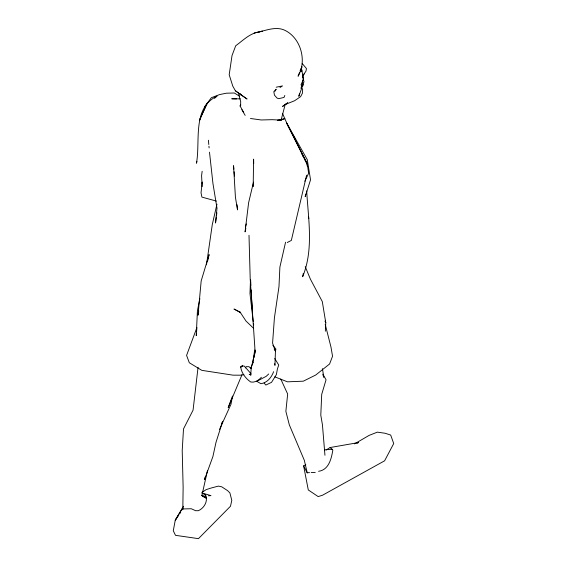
<?xml version="1.0" encoding="UTF-8"?>
<svg xmlns="http://www.w3.org/2000/svg" width="567" height="567" viewBox="0 0 567 567"><rect width="100%" height="100%" fill="white"/><g stroke="black" fill="none" stroke-linecap="round" stroke-linejoin="round"><path stroke-width="0.85" d="M202.093 493.318L205.233 494.615C208.621 500.668 204.233 508.209 198.33 510.704L195.608 510.711L191.299 508.748L182.836 508.939L182.801 507.713L175.246 520.237L173.282 530.769L175.501 535.326L198.457 538.65L230.478 506.253L231.804 500.356L229.876 492.865L227.58 490.632L221.725 486.805L218.387 486.103L211.13 488.031L206.119 489.647L201.838 492.517M182.815 509.768L183.134 487.308L182.213 450.538L183.502 428.914L193.063 410.147L198.06 367.317M202.235 183.58L202.256 182.028L201.023 192.823L201.923 197.11L216.388 201.079M250.486 280.055L249.976 293.493L253.208 321.503M301.545 71.102L301.63 68.954L301.793 71.364M325.345 331.192L325.777 322.694L322.29 301.545L310.397 279.141L305.23 266.653M250.734 375.574L251.16 368.252L255.511 349.952L254.016 357.543M196.451 333.212L196.246 335.65L197.429 310.737L199.875 298.589M196.586 331.582L196.926 327.513L186.586 355.403L189.307 362.745L201.817 370.35L233.037 375.163L240.472 375.191L243.895 374.659M202.15 171.269L201.597 175.628L202.135 186.621M216.325 217.041L215.531 223.022L216.998 208.238L212.951 183.545L209.492 152.169M216.544 215.332L216.885 212.767M252.882 362.618L254.895 348.379L250.21 279.014L248.998 235.27M206.487 264.817L212.292 224.511L216.955 204.148M305.592 194.169L305.209 196.706L310.539 179.789L307.271 159.667L286.675 123.103M198.762 310.836L198.025 315.188L201.179 280.92L209.103 254.597L207.543 261.408M301.651 85.291L301.098 88.473L302.665 82.64L302.473 80.223M303.31 273.379L302.658 276.703C313.827 249.466 308.271 219.323 306.69 190.881M303.019 84.526L298.83 96.305L299.404 93.881M207.465 470.582L201.916 495.438L206.31 498.046M285.57 242.194L279.892 267.085L278.971 286.725L274.414 317.874L272.578 343.141L275.442 351.228L274.945 365.346L274.719 363.695M245.851 228.466L245.064 231.882L248.615 202.71L253.506 182.135L253.187 186.486L253.598 159.129L253.732 163.424M306.598 175.217L291.332 240.429L287.249 242.52M281.041 120.317L285.173 104.526L287.774 102.783L282.564 106.426L285.173 104.526L294.649 100.713L300.623 96.631L302.431 93.158L302.658 89.522L301.963 88.211M205.197 476.96L204.567 479.498L212.901 456.548L216.013 442.31L222.682 421.288L221.293 424.513M245.376 227.275L246.255 223.908M196.962 161.552L196.458 163.218C200.576 141.381 191.88 107.957 217.048 96.156L214.454 98.36M299.489 72.548L298.079 76.233C307.108 61.186 301.02 38.28 285.116 30.434C276.838 26.266 267.489 29.881 259.098 31.929C249.834 33.262 242.981 40.505 235.716 45.75L232.031 55.516L229.188 74.766L232.789 86.127L235.383 90.77L247.063 99.012L240.777 94.724L239.869 93.392M284.818 95.433L284.003 97.439L278.723 98.658L277.114 98.119L274.471 95.192L273.811 91.691L276.207 89.274L274.967 91.237M250.557 368.472L253.286 362.157M300.971 84.901L303.522 79.075L301.892 70.733L300.871 69.72M301.091 68.834L300.106 71.066L302.013 66.771L301.424 68.09M219.535 429.41L230.975 404.292L232.505 396.021L228.196 407.638L241.953 374.808M304.819 181.22L308.639 173.282L307.194 163.374L287.341 124.393L282.671 113.761M273.62 371.697C271.43 377.459 267.433 382.654 260.926 383.71L256.66 381.258M304.635 73.575L302.884 75.446L305.953 71.236L306.456 68.557L302.19 63.497M183.552 506.246L175.246 520.237L178.718 515.169M179.718 513.716L180.71 512.27M245.369 367.912L246.284 366.643L248.998 366.686L251.181 368.763M204.715 106.631L211.371 97.701L219.535 94.604L226.283 93.208L234.341 92.995L239.607 96.248M239.749 106.036L240.805 104.98M268.673 373.993L266.214 376.318L257.425 381.003M261.401 377.268C258.701 380.251 254.959 382.817 250.749 382.016C245.816 378.671 241.528 373.157 240.713 367.09L242.017 365.899L244.278 366.105L250.912 373.554M326.082 450.028L330.093 447.533L358.542 442.572L356.976 443.281M279.949 87.531L282.508 85.915L276.193 87.212M354.531 443.883L369.074 435.406L377.324 432.153L385.142 433.266L390.684 435.059L393.718 443.55L384.603 460.808L322.51 495.232L318.165 496.586L308.292 489.959L303.614 465.861L305.84 464.876M281.572 119.871L284.889 118.588L277.334 120.31M300.46 71.279L301.892 70.733M318.583 471.305C328.874 469.894 331.397 458.632 332.829 450.085L330.093 447.533M250.727 374.064L249.225 374.426L250.968 374.39M259.098 31.929L262.308 31.164L254.151 33.042M278.036 120.452L281.218 120.119L272.21 119.687L261.21 119.97L250.465 118.489M324.43 449.872L332.198 449.184M202.766 496.253L206.041 495.997M208.493 495.799L210.952 495.608L202.135 493.042M309.561 472.63L307.123 472.715L303.614 465.861M311.184 472.566L315.252 472.417M236.51 98.906L231.747 98.778L240.273 98.842M274.811 376.849L287.455 381.825L303.338 381.18L315.741 375.007L329.59 363.986L332.546 356.239L330.986 347.132L325.196 324.289M201.583 495.317L206.296 497.465M240.096 312.105L233.98 309.029L240.677 312.722L240.096 312.105L246 321.05L253.669 328.357M202.242 496.054L206.062 498.159M235.383 90.77L241.946 95.568M264.172 383.136L265.817 385.057L271.529 382.342L276.37 374.652L277.44 368.784L278.744 365.028L274.719 358.528M272.862 345.246L275.888 349.081L275.442 351.228L274.166 348.932M241.84 109.679L245.164 115.37M322.878 374.156L326.046 379.805L321.723 394.299L320.794 415.136L322.446 424.853L324.948 455.266M243.739 112.507L240.585 106.894L240.692 101.684L238.275 92.549M286.753 123.237L295.017 139.014M287.341 124.393L303.409 156.74M304.195 158.321L306.152 162.261L301.8 153.352L303.118 156.428M280.764 379.047L287.66 394.022L285.867 411.33L289.333 424.896L304.337 460.34L307.257 472.963M325.111 321.092L325.777 322.694L325.189 321.156M303.012 78.813L303.997 81.535L302.693 86.177L302.509 84.639M322.977 374.936L323.771 377.253L322.467 368.656M302.537 75.879L303.522 79.075L302.402 75.283M306.549 163.055L307.406 166.422M308.491 216.771L308.852 218.472M253.449 323.24L253.69 324.976M302.473 81.031L302.665 82.64L302.487 80.507M252.365 309.284L251.557 297.838M208.415 140.24L208.798 144.5M208.954 146.201L209.11 147.909M233.859 169.136L233.547 165.67L235.425 197.252L237.516 209.896L237.049 204.694M234.093 171.737L234.483 176.075M250.642 280.148L250.912 285.456M251.146 289.879L251.465 296.066M201.547 115.335L199.52 120.218L207.288 103.052L201.547 115.335M241.23 366.658L240.713 367.09L242.534 365.85L241.23 366.658"/></g></svg>
